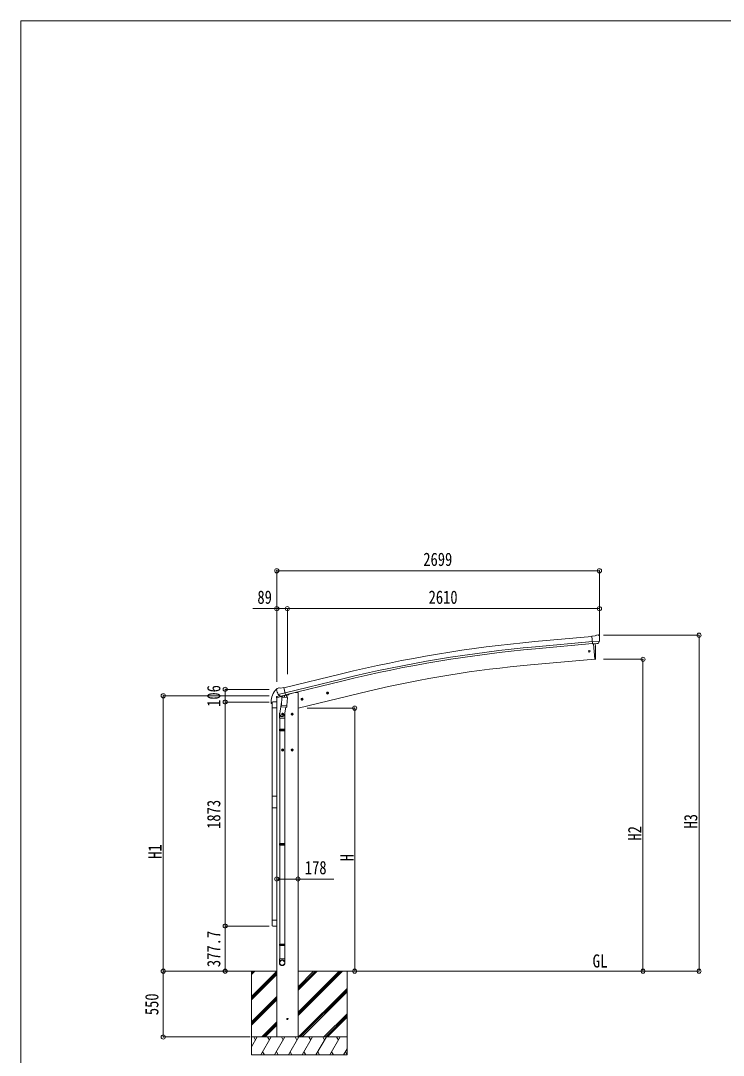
# Model space of a CAD drawing. Units: millimetres at full size. Extents: x -9783 to 9892, y -6828 to 6752.
# Drawn here: x -9783 to -3907, y -1901 to 6752 of the extents above; entities that cross this region are included whole.
import ezdxf
from ezdxf.enums import TextEntityAlignment as Align

# ---------------------------------------------------------------- set-up
doc = ezdxf.new("R2010")
doc.units = ezdxf.units.MM
doc.header["$LTSCALE"] = 35
doc.header["$PDMODE"] = 32
doc.header["$PDSIZE"] = 35
for name, color, linetype, lineweight in [('0-0_0', 7, 'Continuous', 9), ('0-1_本体', 4, 'Continuous', 9), ('0-2_部品', 7, 'Continuous', 9), ('0-A_寸法', 6, 'Continuous', 9), ('1-1_GLASS', 4, 'Continuous', 9), ('1-2_GLASS_SEAL', 7, 'Continuous', 9), ('1-A', 6, 'Continuous', 9), ('F-0_240', 7, 'Continuous', 9)]:
    doc.layers.add(name, color=color, linetype=linetype, lineweight=lineweight)
doc.styles.add('ＭＳ ゴシック', font='')
doc.styles.get('ＭＳ ゴシック').set_extended_font_data('MS Gothic')

msp = doc.modelspace()

# ---------------------------------------------------------------- linework, layer by layer
at = {"layer": '0-0_0'}
for p, q in [((-8238.21, -1197.2), (-7641.32, -1197.2)), ((-7852.32, -1224.54), (-7824.94, -1197.16)), ((-7852.32, -1210.39), (-7839.08, -1197.16)), ((-7852.32, -1197.2), (-7852.32, -1897.15)), ((-7852.32, -1408.38), (-7641.32, -1197.39)), ((-7463.32, -1568.17), (-7092.31, -1197.16)), ((-7463.32, -1539.88), (-7120.59, -1197.16)), ((-7463.32, -1554.02), (-7106.45, -1197.16)), ((-7463.32, -1356.04), (-7304.44, -1197.16)), ((-7463.32, -1341.89), (-7318.58, -1197.16)), ((-7463.32, -1327.75), (-7332.72, -1197.16)), ((-7463.32, -1197.2), (-4876.87, -1197.2)), ((-7052.32, -1197.16), (-7052.32, -1897.15)), ((-7852.32, -1422.53), (-7641.32, -1211.53)), ((-7852.32, -1436.67), (-7641.32, -1225.67)), ((-7458.46, -1747.16), (-7052.32, -1341.02)), ((-7444.32, -1747.16), (-7052.32, -1355.16)), ((-7430.18, -1747.16), (-7052.32, -1369.3)), ((-7852.32, -1620.51), (-7641.32, -1409.52)), ((-7852.32, -1634.66), (-7641.32, -1423.66)), ((-7852.32, -1648.8), (-7641.32, -1437.8)), ((-7246.33, -1747.16), (-7052.32, -1553.15)), ((-7766.83, -1747.16), (-7641.32, -1621.65)), ((-7752.69, -1747.16), (-7641.32, -1635.79)), ((-7232.19, -1747.16), (-7052.32, -1567.29)), ((-7218.05, -1747.16), (-7052.32, -1581.43)), ((-7738.55, -1747.16), (-7641.32, -1649.93)), ((-7852.32, -1830.99), (-7803.92, -1747.15)), ((-7052.32, -1747.16), (-7852.32, -1747.16)), ((-7818.92, -1773.14), (-7833.92, -1747.15)), ((-7775.06, -1897.15), (-7688.45, -1747.15)), ((-7703.45, -1773.14), (-7718.46, -1747.16)), ((-7659.59, -1897.15), (-7572.98, -1747.16)), ((-7463.32, -1747.16), (-7641.32, -1747.16)), ((-7587.98, -1773.14), (-7602.98, -1747.15)), ((-7544.12, -1897.15), (-7457.51, -1747.16)), ((-7472.51, -1773.14), (-7487.51, -1747.15)), ((-7428.65, -1897.15), (-7342.04, -1747.16)), ((-7357.04, -1773.14), (-7372.04, -1747.15)), ((-7313.17, -1897.15), (-7226.57, -1747.16)), ((-7256.57, -1747.16), (-7241.57, -1773.14)), ((-7197.7, -1897.15), (-7111.1, -1747.16)), ((-7126.1, -1773.14), (-7141.1, -1747.15)), ((-7852.32, -1897.15), (-7052.32, -1897.15)), ((-7760.06, -1871.18), (-7745.06, -1897.15)), ((-7644.59, -1871.17), (-7629.59, -1897.15)), ((-7529.12, -1871.17), (-7514.12, -1897.15)), ((-7413.65, -1871.18), (-7398.65, -1897.15)), ((-7298.18, -1871.18), (-7283.18, -1897.15)), ((-7182.71, -1871.18), (-7167.71, -1897.15)), ((-7082.23, -1897.15), (-7052.32, -1845.34)), ((-7067.24, -1871.18), (-7052.32, -1897.01))]:
    msp.add_line(p, q, dxfattribs=at)
msp.add_circle((-7552.32, -1597.16), 5, dxfattribs=at)
at = {"layer": '0-1_本体'}
for p, q in [((-5005.01, 1601.81), (-5482.53, 1558.61)), ((-5001.25, 1558.81), (-5478.64, 1515.62)), ((-4999.78, 1542.04), (-5477.12, 1498.85)), ((-4992.55, 1539.65), (-4981.3, 1411.05)), ((-4981.3, 1411.05), (-5519.24, 1363.98)), ((-7581.85, 1172.99), (-7098.98, 1290.48)), ((-7571.78, 1131.02), (-7088.77, 1248.49)), ((-7567.84, 1114.65), (-7084.79, 1232.13)), ((-7539.33, 1120.36), (-7487.32, 1132.84)), ((-7463.32, 1132.84), (-7487.32, 1132.84)), ((-7463.32, 1132.84), (-7463.32, -1747.16)), ((-6875.24, 1144.03), (-7463.29, 1002.85)), ((-7641.32, -1747.16), (-7641.32, 1089.4))]:
    msp.add_line(p, q, dxfattribs=at)
at = {"layer": '0-1_本体', "color": 6}
msp.add_line((-7463.32, -426.76), (-7641.32, -426.76), dxfattribs=at)
at = {"layer": '0-1_本体'}
for centre, radius, start, end in [((-4486.4, -9451.4), 11054.98, 95.16866, 103.66973), ((-4486.4, -9451.4), 11011.82, 95.16974, 103.66973), ((-4486.4, -9451.4), 10994.98, 95.16974, 103.66973), ((-4720.23, -7851.67), 9250.23, 94.95525, 103.47191)]:
    msp.add_arc(centre, radius, start, end, dxfattribs=at)
at = {"layer": '0-2_部品'}
for p, q in [((-4978.61, 1606.02), (-5005.18, 1603.7)), ((-4999.52, 1539.04), (-5005.18, 1603.7)), ((-4942.32, 1563.73), (-5001.23, 1558.58)), ((-4978.61, 1606.02), (-4966.89, 1612.79)), ((-4951.99, 1614.38), (-4965.65, 1613.18)), ((-4953.57, 1544.25), (-4942.63, 1563.19)), ((-4942.85, 1608.62), (-4948.34, 1613.23)), ((-4941.79, 1606.58), (-4941.67, 1605.24)), ((-4989.56, 1539.91), (-4999.52, 1539.04)), ((-4981.5, 1413.32), (-4992.55, 1539.65)), ((-4955.95, 1542.85), (-4963.66, 1542.18)), ((-4981.25, 1410.55), (-4981.5, 1413.32)), ((-4978.64, 1410.94), (-4981.25, 1410.55)), ((-7643.31, 1157.41), (-7643.03, 1156.26)), ((-7639.09, 1165.99), (-7642.95, 1159.69)), ((-7635.99, 1168.24), (-7622.81, 1171.4)), ((-7629.26, 1117.11), (-7571.75, 1130.91)), ((-7608.25, 1168.73), (-7621.51, 1171.43)), ((-7608.25, 1168.73), (-7582.32, 1174.95)), ((-7225.81, 1126.61), (-7206.37, 1131.28)), ((-7221.26, 1134.39), (-7223.39, 1127.19)), ((-7213.96, 1136.14), (-7221.26, 1134.39)), ((-7213.76, 1119.22), (-7218.43, 1138.67)), ((-7208.79, 1130.7), (-7213.96, 1136.14)), ((-7210.92, 1123.5), (-7208.79, 1130.7)), ((-7643.88, 1088.79), (-7600.86, 1099.12)), ((-7643.88, 1095.68), (-7643.88, 1088.79)), ((-7615.43, 1104.87), (-7641.58, 1098.59)), ((-7612.4, 1102.2), (-7628.78, 1116.69)), ((-7600.81, 1052.68), (-7616.72, 956.51)), ((-7609.7, 1101.63), (-7602.18, 1103.43)), ((-7608.86, 1101.74), (-7607.33, 1102.1)), ((-7607.33, 1102.1), (-7570.62, 1110.92)), ((-7605.49, 1101.88), (-7605.54, 1101.13)), ((-7604.79, 1100.09), (-7578.97, 1093.66)), ((-7597.87, 1094.75), (-7602.54, 1027.91)), ((-7552.18, 1091.55), (-7597.87, 1094.75)), ((-7596.09, 1097.93), (-7596.32, 1094.64)), ((-7576.58, 1109.09), (-7577.6, 1094.48)), ((-7570.62, 1110.92), (-7569.1, 1111.28)), ((-7567.54, 1113.39), (-7566.6, 1113.32)), ((-7566.6, 1113.32), (-7553.28, 1098)), ((-7562.3, 1108.37), (-7543.16, 1112.97)), ((-7556.85, 1024.72), (-7552.18, 1091.55)), ((-7553.28, 1098), (-7553.73, 1091.66)), ((-7539.33, 1121.58), (-7539.33, 1117.83)), ((-7439.75, 1075.25), (-7420.3, 1079.92)), ((-7435.19, 1083.03), (-7437.32, 1075.83)), ((-7427.89, 1084.78), (-7435.19, 1083.03)), ((-7427.69, 1067.86), (-7432.36, 1087.31)), ((-7422.73, 1079.33), (-7427.89, 1084.78)), ((-7424.86, 1072.14), (-7422.73, 1079.33)), ((-7618.87, 919.35), (-7618.87, 953.7)), ((-7603.4, 1015.44), (-7602.53, 1027.91)), ((-7603.01, 1014.09), (-7603.01, 1014.09)), ((-7556.85, 1024.72), (-7602.54, 1027.91)), ((-7582.32, 952.6), (-7602.32, 952.6)), ((-7601.56, 1013.31), (-7559.86, 1010.39)), ((-7592.32, 960.11), (-7598.82, 956.36)), ((-7598.82, 956.36), (-7598.82, 948.85)), ((-7592.32, 942.6), (-7592.32, 962.6)), ((-7585.82, 956.36), (-7592.32, 960.11)), ((-7565.29, 1010.77), (-7576.02, 947.18)), ((-7572.87, 954), (-7572.87, 919.35)), ((-7556.87, 1024.72), (-7557.76, 1012.02)), ((-7502.32, 952.6), (-7522.32, 952.6)), ((-7512.32, 960.11), (-7518.82, 956.36)), ((-7518.82, 956.36), (-7518.82, 948.85)), ((-7512.32, 942.6), (-7512.32, 962.6)), ((-7505.82, 956.36), (-7512.32, 960.11)), ((-7572.87, 919.35), (-7618.87, 919.35)), ((-7616.87, 919.35), (-7616.87, 825.35)), ((-7598.82, 948.85), (-7592.32, 945.1)), ((-7574.87, 919.35), (-7574.87, 825.35)), ((-7518.82, 948.85), (-7512.32, 945.1)), ((-7618.87, 823.35), (-7617.87, 825.35)), ((-7572.87, 823.35), (-7618.87, 823.35)), ((-7572.87, 815.35), (-7618.87, 815.35)), ((-7573.87, 825.35), (-7617.87, 825.35)), ((-7573.87, 813.35), (-7617.87, 813.35)), ((-7616.87, 813.35), (-7616.87, -130.84)), ((-7574.87, 813.35), (-7574.87, -130.84)), ((-7572.87, 823.35), (-7573.87, 825.35)), ((-7572.87, 815.35), (-7573.87, 813.35)), ((-7572.87, 823.35), (-7572.87, 815.35)), ((-7582.32, 652.6), (-7602.32, 652.6)), ((-7592.32, 660.11), (-7598.82, 656.36)), ((-7598.82, 656.36), (-7598.82, 648.85)), ((-7598.82, 648.85), (-7592.32, 645.1)), ((-7592.32, 642.6), (-7592.32, 662.6)), ((-7585.82, 656.36), (-7592.32, 660.11)), ((-7502.32, 652.6), (-7522.32, 652.6)), ((-7512.32, 660.11), (-7518.82, 656.36)), ((-7518.82, 656.36), (-7518.82, 648.85)), ((-7518.82, 648.85), (-7512.32, 645.1)), ((-7512.32, 642.6), (-7512.32, 662.6)), ((-7505.82, 656.36), (-7512.32, 660.11)), ((-7618.87, -132.84), (-7617.87, -130.84)), ((-7572.87, -132.84), (-7618.87, -132.84)), ((-7572.87, -140.84), (-7618.87, -140.84)), ((-7573.87, -130.84), (-7617.87, -130.84)), ((-7573.87, -142.84), (-7617.87, -142.84)), ((-7616.87, -142.84), (-7616.87, -971.03)), ((-7574.87, -142.84), (-7574.87, -971.03)), ((-7572.87, -132.84), (-7573.87, -130.84)), ((-7572.87, -140.84), (-7573.87, -142.84)), ((-7572.87, -132.84), (-7572.87, -140.84)), ((-7618.87, -973.03), (-7617.87, -971.03)), ((-7572.87, -973.03), (-7618.87, -973.03)), ((-7572.87, -981.03), (-7618.87, -981.03)), ((-7573.87, -971.03), (-7617.87, -971.03)), ((-7573.87, -983.03), (-7617.87, -983.03)), ((-7616.87, -983.03), (-7616.87, -1093.03)), ((-7574.87, -983.03), (-7574.87, -1093.03)), ((-7572.87, -973.03), (-7573.87, -971.03)), ((-7572.87, -981.03), (-7573.87, -983.03)), ((-7572.87, -973.03), (-7572.87, -981.03)), ((-7618.87, -1127.17), (-7618.87, -1093.03)), ((-7572.87, -1093.03), (-7618.87, -1093.03)), ((-7572.87, -1127.17), (-7572.87, -1093.03))]:
    msp.add_line(p, q, dxfattribs=at)
for points in [[(-4942.24, 1564.37), (-4942.53, 1563.38), (-4942.63, 1563.19)], [(-4989.56, 1539.91), (-4989.29, 1539.84), (-4963.91, 1542.06), (-4963.66, 1542.18)], [(-4976.1, 1413.77), (-4975.26, 1439.4), (-4975.06, 1465.9), (-4975.54, 1492.38), (-4976.68, 1518.86), (-4978.18, 1540.81)], [(-7576.89, 1109.5), (-7567.17, 1111.84), (-7582.32, 1174.95)], [(-7223.39, 1127.19), (-7218.22, 1121.75), (-7210.92, 1123.5)], [(-7629.53, 1117.68), (-7628.94, 1116.84), (-7628.78, 1116.69)], [(-7576.89, 1109.5), (-7577.13, 1109.35), (-7601.9, 1103.41), (-7602.18, 1103.43)], [(-7437.32, 1075.83), (-7432.16, 1070.39), (-7424.86, 1072.14)], [(-7592.32, 945.1), (-7585.82, 948.85), (-7585.82, 956.36)], [(-7512.32, 945.1), (-7505.82, 948.85), (-7505.82, 956.36)], [(-7618.87, 823.35), (-7618.87, 815.35), (-7617.87, 813.35)], [(-7592.32, 645.1), (-7585.82, 648.85), (-7585.82, 656.36)], [(-7512.32, 645.1), (-7505.82, 648.85), (-7505.82, 656.36)], [(-7618.87, -132.84), (-7618.87, -140.84), (-7617.87, -142.84)], [(-7618.87, -973.03), (-7618.87, -981.03), (-7617.87, -983.03)]]:
    msp.add_lwpolyline(points, dxfattribs=at)
for centre, radius in [((-5027.32, 1478.19), 6.5), ((-7216.09, 1128.94), 8.5), ((-7216.09, 1128.94), 7.7), ((-7216.09, 1128.94), 6.5), ((-7430.03, 1077.58), 8.5), ((-7430.03, 1077.58), 7.7), ((-7430.03, 1077.58), 6.5), ((-7592.32, 952.6), 8.5), ((-7592.32, 952.6), 7.7), ((-7592.32, 952.6), 6.5), ((-7512.32, 952.6), 8.5), ((-7512.32, 952.6), 7.7), ((-7512.32, 952.6), 6.5), ((-7592.32, 652.6), 8.5), ((-7592.32, 652.6), 7.7), ((-7592.32, 652.6), 6.5), ((-7512.32, 652.6), 8.5), ((-7512.32, 652.6), 7.7), ((-7512.32, 652.6), 6.5)]:
    msp.add_circle(centre, radius, dxfattribs=at)
at = {"layer": '0-2_部品', "color": 4}
msp.add_circle((-7552.32, -1597.16), 4.5, dxfattribs=at)
at = {"layer": '0-2_部品'}
for centre, radius, start, end in [((-4965.39, 1610.19), 3, 95, 120), ((-4951.55, 1609.39), 5, 50.00648, 94.99352), ((-5143.3, 1587.6), 202.4, 353.4085, 5), ((-4979.08, 1413.91), 3, 278.50322, 357.46219), ((-7446.23, 1203.51), 202.4, 193.5, 205.09125), ((-7634.83, 1163.38), 5, 103.5, 148.5), ((-7622.11, 1168.49), 3, 78.5, 103.5), ((-7640.88, 1095.68), 3, 103.5, 180), ((-7608.97, 1102.22), 0.5, 248.23754, 283.5), ((-7605.99, 1101.91), 0.5, 356, 103.5), ((-7604.54, 1101.06), 1, 176, 256), ((-7578.62, 1094.63), 1.03, 250.03897, 351.96569), ((-7575.98, 1109.01), 0.604, 100.59842, 172.20595), ((-7569.21, 1111.77), 0.5, 283.5, 318.76246), ((-7544.33, 1117.83), 5, 283.5, 0), ((-7588.87, 953.7), 30, 177.45142, 180), ((-7601.46, 1015.27), 1.95, 175.04017, 217.47766), ((-7601.42, 1015.3), 2, 217.40962, 266), ((-7559.72, 1012.39), 2, 266, 349.46843)]:
    msp.add_arc(centre, radius, start, end, dxfattribs=at)
for centre, major_axis, ratio, start_param, end_param in [((-4937.46, 1610.63), (-15.35, 3.44), 0.101033, 5.9751426, 5.9753737), ((-4944.79, 1606.33), (2.71, -1.31), 0.997474, 0.5366567, 1.3225652), ((-4956.22, 1545.84), (1.62, -2.54), 0.997631, 5.8041905, 5.8929484), ((-4956.29, 1545.95), (-3.5, 2.17), 0.650902, 2.1145521, 2.1873627), ((-4956.17, 1545.76), (1.62, -2.54), 0.997631, 5.965759, 6.7621801), ((-7640.39, 1158.13), (-1.57, -2.57), 0.99628, 4.712389, 5.4996506), ((-7610.42, 1104.45), (-0.73, -2.92), 0.997631, 5.8041905, 6.6006116), ((-7610.36, 1104.68), (2.63, 3.16), 0.650902, 4.0958226, 4.1686332), ((-7610.39, 1104.55), (-0.73, -2.92), 0.997631, 0.3902369, 0.4789948), ((-7595.87, 954), (23, 0), 0.996195, 2.5560258, 6.5663028), ((-7595.87, 954), (21, 0), 0.996195, 2.9349147, 5.9512394), ((-7595.87, -1125.43), (-23, 0), 0.996195, 3.1415927, 6.2831853), ((-7595.87, -1127.17), (-23, 0), 0.996195, 3.1415927, 6.2831853), ((-7595.87, -1127.17), (0, -23.43), 0.981806, 4.712389, 7.8539816)]:
    msp.add_ellipse(centre, major_axis=major_axis, ratio=ratio, start_param=start_param, end_param=end_param, dxfattribs=at)
msp.add_ellipse((-7595.87, -1127.17), major_axis=(21, 0), ratio=0.996195, dxfattribs=at)
at = {"layer": '0-A_寸法'}
for p, q in [((-7641.32, 2151.2), (-4942.32, 2151.2)), ((-7641.32, 2151.2), (-7641.32, 1834.58)), ((-4942.32, 2151.2), (-4942.32, 1834.58)), ((-7641.32, 1834.58), (-7841.32, 1834.58)), ((-7641.32, 1834.58), (-7641.32, 1222.36)), ((-7641.32, 1834.58), (-7552.32, 1834.58)), ((-7552.32, 1834.58), (-4942.32, 1834.58)), ((-7552.32, 1834.58), (-7552.32, 1286.73)), ((-4942.32, 1834.58), (-4942.32, 1605.58)), ((-4109.42, 1612.34), (-4907.26, 1612.34)), ((-4109.42, -1197.16), (-4109.42, 1612.34)), ((-4578.43, 1411.04), (-4907.26, 1411.04)), ((-4578.43, 1411.04), (-4578.43, -1197.16)), ((-8590.9, 1105.84), (-7704.63, 1105.84)), ((-8590.9, -1197.16), (-8590.9, 1105.84)), ((-6989.53, 1002.84), (-7386.64, 1002.84)), ((-6989.53, -1197.16), (-6989.53, 1002.84)), ((-7463.32, -426.76), (-7163.32, -426.76)), ((-8590.9, -1197.16), (-7862.78, -1197.16)), ((-8590.9, -1747.16), (-8590.9, -1197.16)), ((-4578.43, -1197.16), (-4907.26, -1197.16)), ((-4109.42, -1197.16), (-4578.43, -1197.16)), ((-8590.9, -1747.16), (-7862.78, -1747.16))]:
    msp.add_line(p, q, dxfattribs=at)
for p in [(-7641.32, 2151.2), (-4942.32, 2151.2), (-7641.32, 1834.58), (-7552.32, 1834.58), (-4942.32, 1834.58), (-4109.42, 1612.34), (-4578.43, 1411.04), (-8590.9, 1105.84), (-6989.53, 1002.84), (-7641.32, -426.76), (-7463.32, -426.76), (-8590.9, -1197.16), (-6989.53, -1197.16), (-4578.43, -1197.16), (-4109.42, -1197.16), (-8590.9, -1747.16)]:
    msp.add_point(p, dxfattribs=at)
at = {"layer": '1-1_GLASS'}
for p, q in [((-7679.32, 1005.06), (-7679.32, 266.06)), ((-7641.32, 1005.06), (-7641.32, 266.06)), ((-7679.32, 168.06), (-7679.32, -770.94)), ((-7641.32, -770.94), (-7641.32, 168.06))]:
    msp.add_line(p, q, dxfattribs=at)
at = {"layer": '1-2_GLASS_SEAL'}
for p, q in [((-7687.83, 1053.55), (-7687.83, 1041.79)), ((-7687.33, 1041.29), (-7681.06, 1041.29)), ((-7680.56, 1048.56), (-7680.56, 1041.79)), ((-7680.32, 1005.06), (-7680.32, 1048.76)), ((-7674.82, 1054.26), (-7645.82, 1054.26)), ((-7674.56, 1054.56), (-7641.32, 1054.56)), ((-7640.32, 1048.76), (-7640.32, 1005.06)), ((-7640.32, 1005.06), (-7680.32, 1005.06)), ((-7680.32, -770.94), (-7680.32, -814.64)), ((-7640.32, -770.94), (-7680.32, -770.94)), ((-7640.32, -814.64), (-7640.32, -770.94)), ((-7674.82, -820.14), (-7645.82, -820.14))]:
    msp.add_line(p, q, dxfattribs=at)
msp.add_lwpolyline([(-7680.32, 266.06), (-7640.32, 266.06), (-7640.32, 168.06), (-7680.32, 168.06)], close=True, dxfattribs=at)
for centre, radius, start, end in [((-7535.57, 1053.55), 152.26, 135.14293, 180), ((-7639.08, 1155.57), 6.95, 110.13068, 129.45641), ((-7687.33, 1041.79), 0.5, 180, 270), ((-7681.06, 1041.79), 0.5, 270, 0), ((-7674.56, 1048.56), 6, 90, 180), ((-7674.82, 1048.76), 5.5, 90, 180), ((-7645.82, 1048.76), 5.5, 0, 90), ((-7674.82, -814.64), 5.5, 180, 270), ((-7645.82, -814.64), 5.5, 270, 0)]:
    msp.add_arc(centre, radius, start, end, dxfattribs=at)
at = {"layer": '1-A'}
for p, q in [((-8072.79, 1159.46), (-7704.63, 1159.46)), ((-8072.79, 1159.46), (-8072.79, 1053.46)), ((-8072.79, 1053.46), (-7704.63, 1053.46)), ((-8072.79, 1053.46), (-8072.79, -819.54)), ((-8072.79, -819.54), (-7704.63, -819.54)), ((-8072.79, -1197.2), (-8072.79, -819.54)), ((-8072.79, -1197.2), (-7704.63, -1197.2))]:
    msp.add_line(p, q, dxfattribs=at)
for p in [(-8072.79, 1159.46), (-8072.79, 1053.46), (-8072.79, -819.54), (-8072.79, -1197.2)]:
    msp.add_point(p, dxfattribs=at)
at = {"layer": 'F-0_240', "color": 5}
for q in [(-9783.03, -6828.1), (9396.97, 6751.9)]:
    msp.add_line((-9783.03, 6751.9), q, dxfattribs=at)

# ---------------------------------------------------------------- texts
at = {"layer": '0-0_0', "style": 'ＭＳ ゴシック', "width": 0.85}
msp.add_text('GL', height=110, dxfattribs=at).set_placement((-5000.02, -1199.59), align=Align.BOTTOM_LEFT)
at = {"layer": '0-A_寸法', "color": 7, "style": 'ＭＳ ゴシック', "width": 0.8}
for s, p in [('2699', (-6415.82, 2158.2)), ('89', (-7803.32, 1841.58)), ('2610', (-6371.32, 1841.58)), ('178', (-7406.32, -419.76))]:
    msp.add_text(s, height=111.4, dxfattribs=at).set_placement(p, align=Align.BOTTOM_LEFT)
for s, p in [('H3', (-4090.42, -4.41)), ('H2', (-4559.43, -105.06)), ('H1', (-8571.9, -257.66)), ('H', (-6964.53, -278.16)), ('550', (-8597.9, -1565.16))]:
    msp.add_text(s, height=111.4, rotation=90, dxfattribs=at).set_placement(p, align=Align.BOTTOM_LEFT)
at = {"layer": '1-A', "color": 7, "style": 'ＭＳ ゴシック', "width": 0.8}
for s, p in [('106', (-8079.79, 1013.46)), ('1873', (-8079.79, -7.04)), ('377.7', (-8079.79, -1163.37))]:
    msp.add_text(s, height=111.4, rotation=90, dxfattribs=at).set_placement(p, align=Align.BOTTOM_LEFT)

doc.saveas('drawing.dxf')
